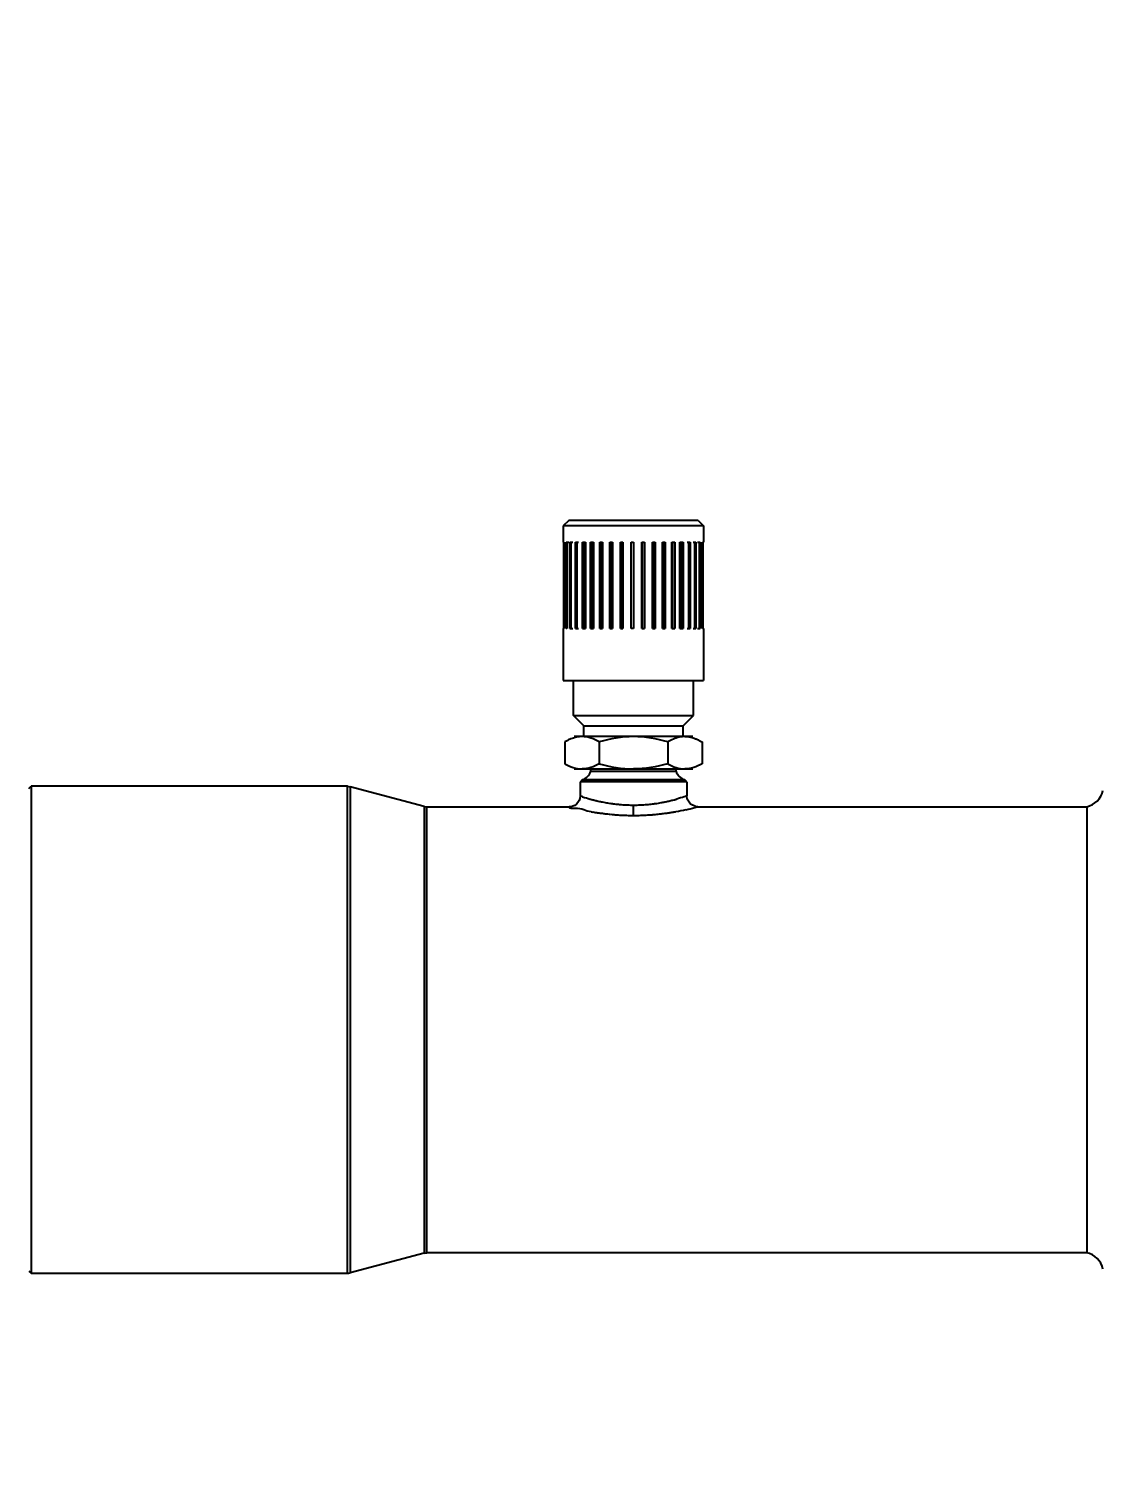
# Model space of a CAD drawing. Header units: millimetres. Extents: x 0 to 10500, y 0 to 7425.
# Drawn here: x 2385.7 to 2485.2, y 4490.8 to 4625 of the extents above; entities that cross this region are included whole.
import ezdxf

# ---------------------------------------------------------------- set-up
doc = ezdxf.new("R2010")
doc.units = ezdxf.units.MM
doc.header["$LTSCALE"] = 577.5
doc.layers.get('0').update_dxf_attribs({"linetype": 'CONTINUOUS'})
doc.styles.add('TEXTSTYLE_3', font='txt')
doc.dimstyles.new('DIMSTYLE_2', dxfattribs={"dimtxt": 75, "dimasz": 3.5, "dimexe": 1.5, "dimexo": 1.5, "dimgap": 18.75, "dimtad": 1, "dimdec": 1, "dimtxsty": 'TEXTSTYLE_3', "dimblk": '_FILLED', "dimblk1": '_FILLED', "dimblk2": '_FILLED', "dimcen": 0.09, "dimadec": 1, "dimazin": 2, "dimtp": 0.1, "dimtm": 0.1, "dimtfac": 1, "dimtdec": 1, "dimtofl": 0, "dimtmove": 0, "dimatfit": 3, "dimldrblk": '_FILLED', "dimfxl": 1, "dimtolj": 1, "dimarcsym": 0})

# ---------------------------------------------------------------- blocks, each defined once
blk = doc.blocks.new('_FILLED')
at = {"color": 0, "linetype": 'ByBlock'}
blk.add_solid([(0, 0), (-1, 0.214), (-1, -0.214)], dxfattribs=at)
blk = doc.blocks.new('*D22')
at = {"color": 2, "linetype": 'Continuous', "transparency": 16777216}
for p, q in [((4837.47, 4680.67), (4837.47, 3823.25)), ((1781.64, 4476.17), (1781.64, 3823.25)), ((1781.64, 3823.25), (1781.64, 3803)), ((4837.47, 3823.25), (4837.47, 3803)), ((1781.64, 3804.5), (3309.56, 3804.5)), ((4837.47, 3804.5), (3309.56, 3804.5))]:
    blk.add_line(p, q, dxfattribs=at)
at = {"color": 2, "linetype": 'Continuous', "transparency": 16777216, "xscale": 3.5, "yscale": 3.5, "zscale": 3.5, "rotation": 180}
blk.add_blockref('_FILLED', (1781.64, 3804.5), dxfattribs=at)
at = {"color": 2, "linetype": 'Continuous', "transparency": 16777216, "xscale": 3.5, "yscale": 3.5, "zscale": 3.5}
blk.add_blockref('_FILLED', (4837.47, 3804.5), dxfattribs=at)
at = {"color": 2, "linetype": 'Continuous', "transparency": 16777216, "insert": (3309.56, 3898.25), "char_height": 75, "width": 300, "attachment_point": 2, "line_spacing_factor": 0.9, "style": 'TEXTSTYLE_3'}
blk.add_mtext('3056', dxfattribs=at)

msp = doc.modelspace()

# ---------------------------------------------------------------- linework, layer by layer
at = {"color": 6, "linetype": 'Continuous'}
for p, q in [((2435.72, 4579.49), (2435.22, 4578.99)), ((2435.22, 4578.99), (2435.22, 4577.49)), ((2448.22, 4578.99), (2435.22, 4578.99)), ((2447.72, 4579.49), (2435.72, 4579.49)), ((2447.72, 4579.49), (2448.22, 4578.99)), ((2448.22, 4578.99), (2448.22, 4577.49)), ((2435.27, 4569.49), (2435.27, 4577.49)), ((2435.27, 4577.49), (2435.3, 4577.49)), ((2435.3, 4577.49), (2435.3, 4569.49)), ((2435.48, 4569.49), (2435.48, 4577.49)), ((2435.48, 4577.49), (2435.73, 4577.49)), ((2435.54, 4577.49), (2435.54, 4569.49)), ((2435.84, 4569.49), (2435.84, 4577.49)), ((2435.84, 4577.49), (2436.11, 4577.49)), ((2435.93, 4577.49), (2435.93, 4569.49)), ((2436.35, 4569.49), (2436.35, 4577.49)), ((2436.35, 4577.49), (2436.62, 4577.49)), ((2436.46, 4577.49), (2436.46, 4569.49)), ((2436.99, 4569.49), (2436.99, 4577.49)), ((2436.99, 4577.49), (2437.27, 4577.49)), ((2437.12, 4577.49), (2437.12, 4569.49)), ((2437.27, 4577.49), (2437.27, 4569.49)), ((2437.74, 4569.49), (2437.74, 4577.49)), ((2437.74, 4577.49), (2438.02, 4577.49)), ((2437.9, 4577.49), (2437.9, 4569.49)), ((2438.02, 4577.49), (2438.02, 4569.49)), ((2438.59, 4569.49), (2438.59, 4577.49)), ((2438.59, 4577.49), (2438.86, 4577.49)), ((2438.68, 4569.49), (2438.68, 4577.49)), ((2438.77, 4577.49), (2438.77, 4569.49)), ((2438.86, 4577.49), (2438.86, 4569.49)), ((2439.52, 4569.49), (2439.52, 4577.49)), ((2439.52, 4577.49), (2439.77, 4577.49)), ((2439.58, 4569.49), (2439.58, 4577.49)), ((2439.71, 4577.49), (2439.71, 4569.49)), ((2439.77, 4577.49), (2439.77, 4569.49)), ((2440.51, 4569.49), (2440.51, 4577.49)), ((2440.51, 4577.49), (2440.73, 4577.49)), ((2440.54, 4569.49), (2440.54, 4577.49)), ((2440.7, 4577.49), (2440.7, 4569.49)), ((2440.73, 4577.49), (2440.73, 4569.49)), ((2441.52, 4569.49), (2441.52, 4577.49)), ((2441.52, 4577.49), (2441.72, 4577.49)), ((2441.72, 4577.49), (2441.72, 4569.49)), ((2442.51, 4569.49), (2442.51, 4577.49)), ((2442.51, 4577.49), (2442.74, 4577.49)), ((2442.54, 4569.49), (2442.54, 4577.49)), ((2442.71, 4577.49), (2442.71, 4569.49)), ((2442.74, 4577.49), (2442.74, 4569.49)), ((2443.48, 4569.49), (2443.48, 4577.49)), ((2443.48, 4577.49), (2443.73, 4577.49)), ((2443.54, 4569.49), (2443.54, 4577.49)), ((2443.67, 4577.49), (2443.67, 4569.49)), ((2443.73, 4577.49), (2443.73, 4569.49)), ((2444.4, 4569.49), (2444.4, 4577.49)), ((2444.4, 4577.49), (2444.67, 4577.49)), ((2444.49, 4569.49), (2444.49, 4577.49)), ((2444.58, 4577.49), (2444.58, 4569.49)), ((2444.67, 4577.49), (2444.67, 4569.49)), ((2445.26, 4569.49), (2445.26, 4577.49)), ((2445.26, 4577.49), (2445.54, 4577.49)), ((2445.38, 4569.49), (2445.38, 4577.49)), ((2445.54, 4577.49), (2445.54, 4569.49)), ((2446.03, 4569.49), (2446.03, 4577.49)), ((2446.03, 4577.49), (2446.32, 4577.49)), ((2446.17, 4569.49), (2446.17, 4577.49)), ((2446.32, 4577.49), (2446.32, 4569.49)), ((2446.7, 4577.49), (2446.98, 4577.49)), ((2446.86, 4569.49), (2446.86, 4577.49)), ((2446.98, 4577.49), (2446.98, 4569.49)), ((2447.24, 4577.49), (2447.51, 4577.49)), ((2447.42, 4569.49), (2447.42, 4577.49)), ((2447.51, 4577.49), (2447.51, 4569.49)), ((2447.65, 4577.49), (2447.9, 4577.49)), ((2447.84, 4569.49), (2447.84, 4577.49)), ((2447.9, 4577.49), (2447.9, 4569.49)), ((2448.11, 4569.49), (2448.11, 4577.49)), ((2448.11, 4577.49), (2448.14, 4577.49)), ((2448.14, 4577.49), (2448.14, 4569.49)), ((2435.22, 4569.49), (2435.22, 4564.69)), ((2435.3, 4569.49), (2435.27, 4569.49)), ((2435.54, 4569.49), (2435.48, 4569.49)), ((2435.84, 4569.49), (2436.11, 4569.49)), ((2436.35, 4569.49), (2436.62, 4569.49)), ((2436.99, 4569.49), (2437.27, 4569.49)), ((2437.74, 4569.49), (2438.02, 4569.49)), ((2438.59, 4569.49), (2438.86, 4569.49)), ((2439.52, 4569.49), (2439.77, 4569.49)), ((2440.51, 4569.49), (2440.73, 4569.49)), ((2441.72, 4569.49), (2441.52, 4569.49)), ((2442.51, 4569.49), (2442.74, 4569.49)), ((2443.48, 4569.49), (2443.73, 4569.49)), ((2444.4, 4569.49), (2444.67, 4569.49)), ((2445.26, 4569.49), (2445.54, 4569.49)), ((2446.03, 4569.49), (2446.32, 4569.49)), ((2446.7, 4569.49), (2446.98, 4569.49)), ((2447.24, 4569.49), (2447.51, 4569.49)), ((2447.65, 4569.49), (2447.9, 4569.49)), ((2448.14, 4569.49), (2448.11, 4569.49)), ((2448.22, 4569.49), (2448.22, 4564.69)), ((2435.22, 4564.69), (2448.22, 4564.69)), ((2436.17, 4561.44), (2436.17, 4564.69)), ((2447.27, 4561.44), (2447.27, 4564.69)), ((2437.12, 4560.49), (2436.17, 4561.44)), ((2436.17, 4561.44), (2447.27, 4561.44)), ((2446.32, 4560.49), (2447.27, 4561.44)), ((2437.12, 4559.49), (2437.12, 4560.49)), ((2437.12, 4560.49), (2446.32, 4560.49)), ((2446.32, 4559.49), (2446.32, 4560.49)), ((2435.37, 4558.99), (2435.37, 4556.98)), ((2447.22, 4559.49), (2436.22, 4559.49)), ((2438.55, 4558.99), (2438.55, 4556.98)), ((2444.9, 4558.99), (2444.9, 4556.98)), ((2448.07, 4558.99), (2448.07, 4556.98)), ((2436.22, 4556.49), (2447.22, 4556.49)), ((2437.77, 4556.29), (2437.77, 4556.49)), ((2437.77, 4556.29), (2445.67, 4556.29)), ((2445.67, 4556.29), (2445.67, 4556.49)), ((2385.72, 4554.69), (2385.92, 4554.89)), ((2385.92, 4554.89), (2385.92, 4509.81)), ((2415.23, 4554.89), (2385.92, 4554.89)), ((2415.23, 4509.81), (2415.23, 4554.89)), ((2415.23, 4554.89), (2415.36, 4554.88)), ((2415.36, 4554.88), (2415.48, 4554.85)), ((2415.48, 4554.85), (2415.48, 4509.84)), ((2422.32, 4553.02), (2415.48, 4554.85)), ((2436.77, 4555.29), (2436.77, 4553.99)), ((2446.67, 4555.29), (2436.77, 4555.29)), ((2436.97, 4555.49), (2436.87, 4555.39)), ((2446.47, 4555.49), (2436.97, 4555.49)), ((2446.47, 4555.49), (2446.57, 4555.39)), ((2446.67, 4555.29), (2446.67, 4553.99)), ((2422.32, 4553.02), (2422.32, 4511.67)), ((2422.32, 4553.02), (2422.58, 4552.99)), ((2435.95, 4553), (2435.79, 4552.99)), ((2436.11, 4553.05), (2435.95, 4553)), ((2436.28, 4553.12), (2436.11, 4553.05)), ((2436.43, 4553.24), (2436.28, 4553.12)), ((2436.57, 4553.38), (2436.43, 4553.24)), ((2436.68, 4553.56), (2436.57, 4553.38)), ((2436.75, 4553.77), (2436.68, 4553.56)), ((2436.77, 4553.99), (2436.75, 4553.77)), ((2437.01, 4553.91), (2436.77, 4553.99)), ((2441.72, 4552.19), (2441.72, 4553.15)), ((2446.71, 4553.7), (2446.67, 4553.99)), ((2447, 4553.24), (2446.71, 4553.7)), ((2447.46, 4553.01), (2447, 4553.24)), ((2447.67, 4552.99), (2447.46, 4553.01)), ((2422.58, 4511.71), (2422.58, 4552.99)), ((2422.58, 4552.99), (2435.77, 4552.99)), ((2435.79, 4552.99), (2435.77, 4552.99)), ((2447.4, 4552.92), (2447.67, 4552.99)), ((2447.67, 4552.99), (2483.71, 4552.99)), ((2483.71, 4552.99), (2483.71, 4511.71)), ((2422.32, 4511.67), (2415.48, 4509.84)), ((2422.32, 4511.67), (2422.58, 4511.71)), ((2483.71, 4511.71), (2422.58, 4511.71)), ((2385.72, 4510.01), (2385.92, 4509.81)), ((2385.92, 4509.81), (2415.23, 4509.81)), ((2415.23, 4509.81), (2415.36, 4509.81)), ((2415.36, 4509.81), (2415.48, 4509.84))]:
    msp.add_line(p, q, dxfattribs=at)
for centre, radius, start, end in [((2446.48, 4556.97), 2.51, 78.0566, 89.996), ((2436.63, 4556.63), 1.19, 286.7132, 343.2864), ((2446.81, 4556.63), 1.19, 196.7137, 253.2868), ((2483.24, 4554.96), 2.03, 283.2694, 346.671), ((2442.4, 4570.98), 17.9, 252.4622, 254.817), ((2442.23, 4570.36), 17.26, 254.8298, 255.1633), ((2442.17, 4570.14), 17.04, 255.1631, 255.6385), ((2442.12, 4569.92), 16.8, 255.6385, 256.1182), ((2442.09, 4569.83), 16.71, 256.1189, 256.47), ((2442.09, 4569.83), 16.71, 256.4699, 256.8319), ((2442.05, 4569.64), 16.52, 256.831, 257.4418), ((2441.96, 4569.26), 16.13, 257.4417, 258.2154), ((2441.92, 4569.05), 15.91, 258.2162, 258.7726), ((2441.9, 4568.93), 15.79, 258.7723, 259.789), ((2441.86, 4568.74), 15.6, 259.7887, 260.633), ((2441.8, 4568.38), 15.24, 260.6319, 261.6444), ((2441.78, 4568.26), 15.11, 261.6472, 262.4527), ((2441.78, 4568.24), 15.1, 262.4524, 263.0952), ((2441.76, 4568.08), 14.93, 263.0942, 264.039), ((2441.73, 4567.8), 14.65, 264.0397, 264.9221), ((2441.73, 4567.79), 14.64, 264.9233, 266.1167), ((2441.73, 4567.73), 14.58, 266.1144, 267.281), ((2441.72, 4567.45), 14.3, 267.2827, 268.2988), ((2441.72, 4567.66), 14.51, 268.2985, 269.4945), ((2441.72, 4567.61), 14.46, 269.4941, 269.9924), ((2441.72, 4567.53), 14.38, 269.9926, 271.3335), ((2441.72, 4567.54), 14.39, 271.3337, 272.5403), ((2441.72, 4567.65), 14.5, 272.5422, 273.7997), ((2441.7, 4567.89), 14.74, 273.7979, 274.9164), ((2441.71, 4567.82), 14.67, 274.915, 275.9861), ((2441.69, 4567.99), 14.84, 275.9886, 276.9175), ((2441.66, 4568.2), 15.06, 276.9165, 277.5499), ((2441.65, 4568.3), 15.15, 277.5497, 278.0409), ((2441.64, 4568.36), 15.22, 278.0412, 279.0179), ((2441.61, 4568.55), 15.41, 279.0183, 279.9623), ((2441.57, 4568.77), 15.63, 279.9617, 280.5412), ((2441.53, 4569.02), 15.88, 280.5417, 281.2583), ((2441.49, 4569.2), 16.06, 281.2574, 281.6126), ((2441.48, 4569.23), 16.1, 281.6124, 282.2899), ((2441.45, 4569.39), 16.26, 282.2924, 282.9567), ((2441.36, 4569.78), 16.66, 282.9537, 283.614), ((2441.34, 4569.87), 16.75, 283.6145, 284.2984), ((2441.28, 4570.09), 16.98, 284.298, 284.6465), ((2441.23, 4570.29), 17.19, 284.6463, 284.9426), ((2441.2, 4570.38), 17.28, 284.9425, 285.1794), ((2441.96, 4576.09), 23.92, 259.9618, 260.3675), ((2441.92, 4575.82), 23.64, 260.3675, 260.9138), ((2441.89, 4575.69), 23.51, 260.9141, 261.1851), ((2441.89, 4575.66), 23.48, 261.1851, 261.4211), ((2441.88, 4575.63), 23.45, 261.421, 261.8101), ((2441.87, 4575.5), 23.32, 261.8099, 262.2879), ((2441.83, 4575.25), 23.06, 262.2877, 262.7961), ((2441.79, 4574.94), 22.75, 262.7963, 263.1739), ((2441.77, 4574.78), 22.59, 263.1746, 263.7879), ((2441.78, 4574.87), 22.68, 263.7875, 264.4881), ((2441.77, 4574.68), 22.49, 264.4877, 265.1454), ((2441.73, 4574.29), 22.1, 265.1451, 265.9947), ((2441.73, 4574.26), 22.07, 265.9955, 266.6284), ((2441.74, 4574.35), 22.16, 266.6279, 267.4276), ((2441.72, 4573.95), 21.76, 267.4263, 268.318), ((2441.72, 4574.06), 21.87, 268.321, 269.1567), ((2441.72, 4574.15), 21.96, 269.1553, 269.9934), ((2441.72, 4573.98), 21.79, 269.9942, 270.5824), ((2441.72, 4573.97), 21.78, 270.5824, 271.394), ((2441.72, 4573.97), 21.78, 271.394, 272.237), ((2441.71, 4574.19), 22, 272.2385, 273.096), ((2441.7, 4574.46), 22.27, 273.095, 273.8696), ((2441.71, 4574.35), 22.16, 273.8689, 274.5614), ((2441.71, 4574.25), 22.06, 274.5624, 274.869), ((2441.69, 4574.49), 22.3, 274.8692, 275.2999), ((2441.67, 4574.75), 22.56, 275.3002, 275.9733), ((2441.65, 4574.92), 22.73, 275.973, 276.6405), ((2441.64, 4574.98), 22.79, 276.6407, 277.2153), ((2441.62, 4575.15), 22.96, 277.2154, 277.7676), ((2441.59, 4575.36), 23.18, 277.7676, 278.2248), ((2441.56, 4575.59), 23.41, 278.2248, 278.6274), ((2441.52, 4575.87), 23.69, 278.6274, 279.0888), ((2441.5, 4576.01), 23.83, 279.0885, 279.4337), ((2441.5, 4575.96), 23.78, 279.4336, 279.8077), ((2441.52, 4575.85), 23.67, 279.8079, 280.038), ((2441.35, 4576.82), 24.65, 280.0444, 282.234), ((2441.06, 4578.14), 26.01, 282.2345, 284.1001), ((2483.24, 4509.73), 2.03, 13.329, 76.7306)]:
    msp.add_arc(centre, radius, start, end, dxfattribs=at)
for points, knots in [([(2435.92, 4559.27), (2435.82, 4559.23), (2435.64, 4559.14), (2435.46, 4559.05), (2435.37, 4558.99)], [0, 0, 0, 0, 0.494119, 1, 1, 1, 1]), ([(2436.44, 4559.43), (2436.35, 4559.41), (2436.17, 4559.36), (2436, 4559.3), (2435.92, 4559.27)], [0, 0, 0, 0, 0.494897, 1, 1, 1, 1]), ([(2436.96, 4559.49), (2436.87, 4559.49), (2436.7, 4559.48), (2436.52, 4559.45), (2436.44, 4559.43)], [0, 0, 0, 0, 0.497811, 1, 1, 1, 1]), ([(2446.48, 4559.49), (2446.4, 4559.49), (2446.22, 4559.48), (2446.05, 4559.45), (2445.96, 4559.43)], [0, 0, 0, 0, 0.497811, 1, 1, 1, 1]), ([(2447, 4559.43), (2447.09, 4559.41), (2447.27, 4559.37), (2447.44, 4559.3), (2447.52, 4559.27)], [0, 0, 0, 0, 0.494765, 1, 1, 1, 1]), ([(2447.52, 4559.27), (2447.62, 4559.23), (2447.8, 4559.14), (2447.98, 4559.05), (2448.07, 4558.99)], [0, 0, 0, 0, 0.494172, 1, 1, 1, 1]), ([(2446.67, 4553.99), (2446.59, 4553.95), (2446.27, 4553.87), (2445.96, 4553.77), (2445.73, 4553.7)], [0, 0, 0, 0, 0.259241, 1, 1, 1, 1]), ([(2435.77, 4552.99), (2435.73, 4552.81), (2436.91, 4552.96), (2437.29, 4552.63), (2437.79, 4552.54)], [0, 0, 0, 0, 0.265093, 1, 1, 1, 1])]:
    msp.add_open_spline(points, degree=3, knots=knots, dxfattribs=at)
for points in [[(2438.55, 4558.99), (2438.07, 4559.27), (2437.51, 4559.49), (2436.96, 4559.49)], [(2441.72, 4559.49), (2440.65, 4559.49), (2439.57, 4559.29), (2438.55, 4558.99)], [(2444.9, 4558.99), (2443.87, 4559.29), (2442.79, 4559.49), (2441.72, 4559.49)], [(2445.96, 4559.43), (2445.59, 4559.35), (2445.23, 4559.19), (2444.9, 4558.99)], [(2435.37, 4556.98), (2435.85, 4556.7), (2436.4, 4556.49), (2436.96, 4556.49)], [(2438.55, 4556.98), (2438.07, 4556.7), (2437.51, 4556.49), (2436.96, 4556.49)], [(2438.55, 4556.98), (2439.57, 4556.68), (2440.65, 4556.49), (2441.72, 4556.49)], [(2444.9, 4556.98), (2443.87, 4556.68), (2442.79, 4556.49), (2441.72, 4556.49)], [(2444.9, 4556.98), (2445.38, 4556.7), (2445.93, 4556.49), (2446.48, 4556.49)], [(2448.07, 4556.98), (2447.59, 4556.7), (2447.04, 4556.49), (2446.48, 4556.49)]]:
    msp.add_open_spline(points, degree=3, dxfattribs=at)

# ---------------------------------------------------------------- dimensions: what is measured, and where the dimension line sits
at = {"color": 2, "linetype": 'Continuous'}
dim = msp.add_linear_dim(base=(1781.64, 3804.5), p1=(4837.47, 4682.17), p2=(1781.64, 4477.67), angle=180, text='3056', dimstyle='DIMSTYLE_2', dxfattribs=at)
dim.commit()
dim.dimension.update_dxf_attribs({"geometry": '*D22', "text_midpoint": (3309.56, 3804.5), "dimtype": 160})

doc.saveas('drawing.dxf')
